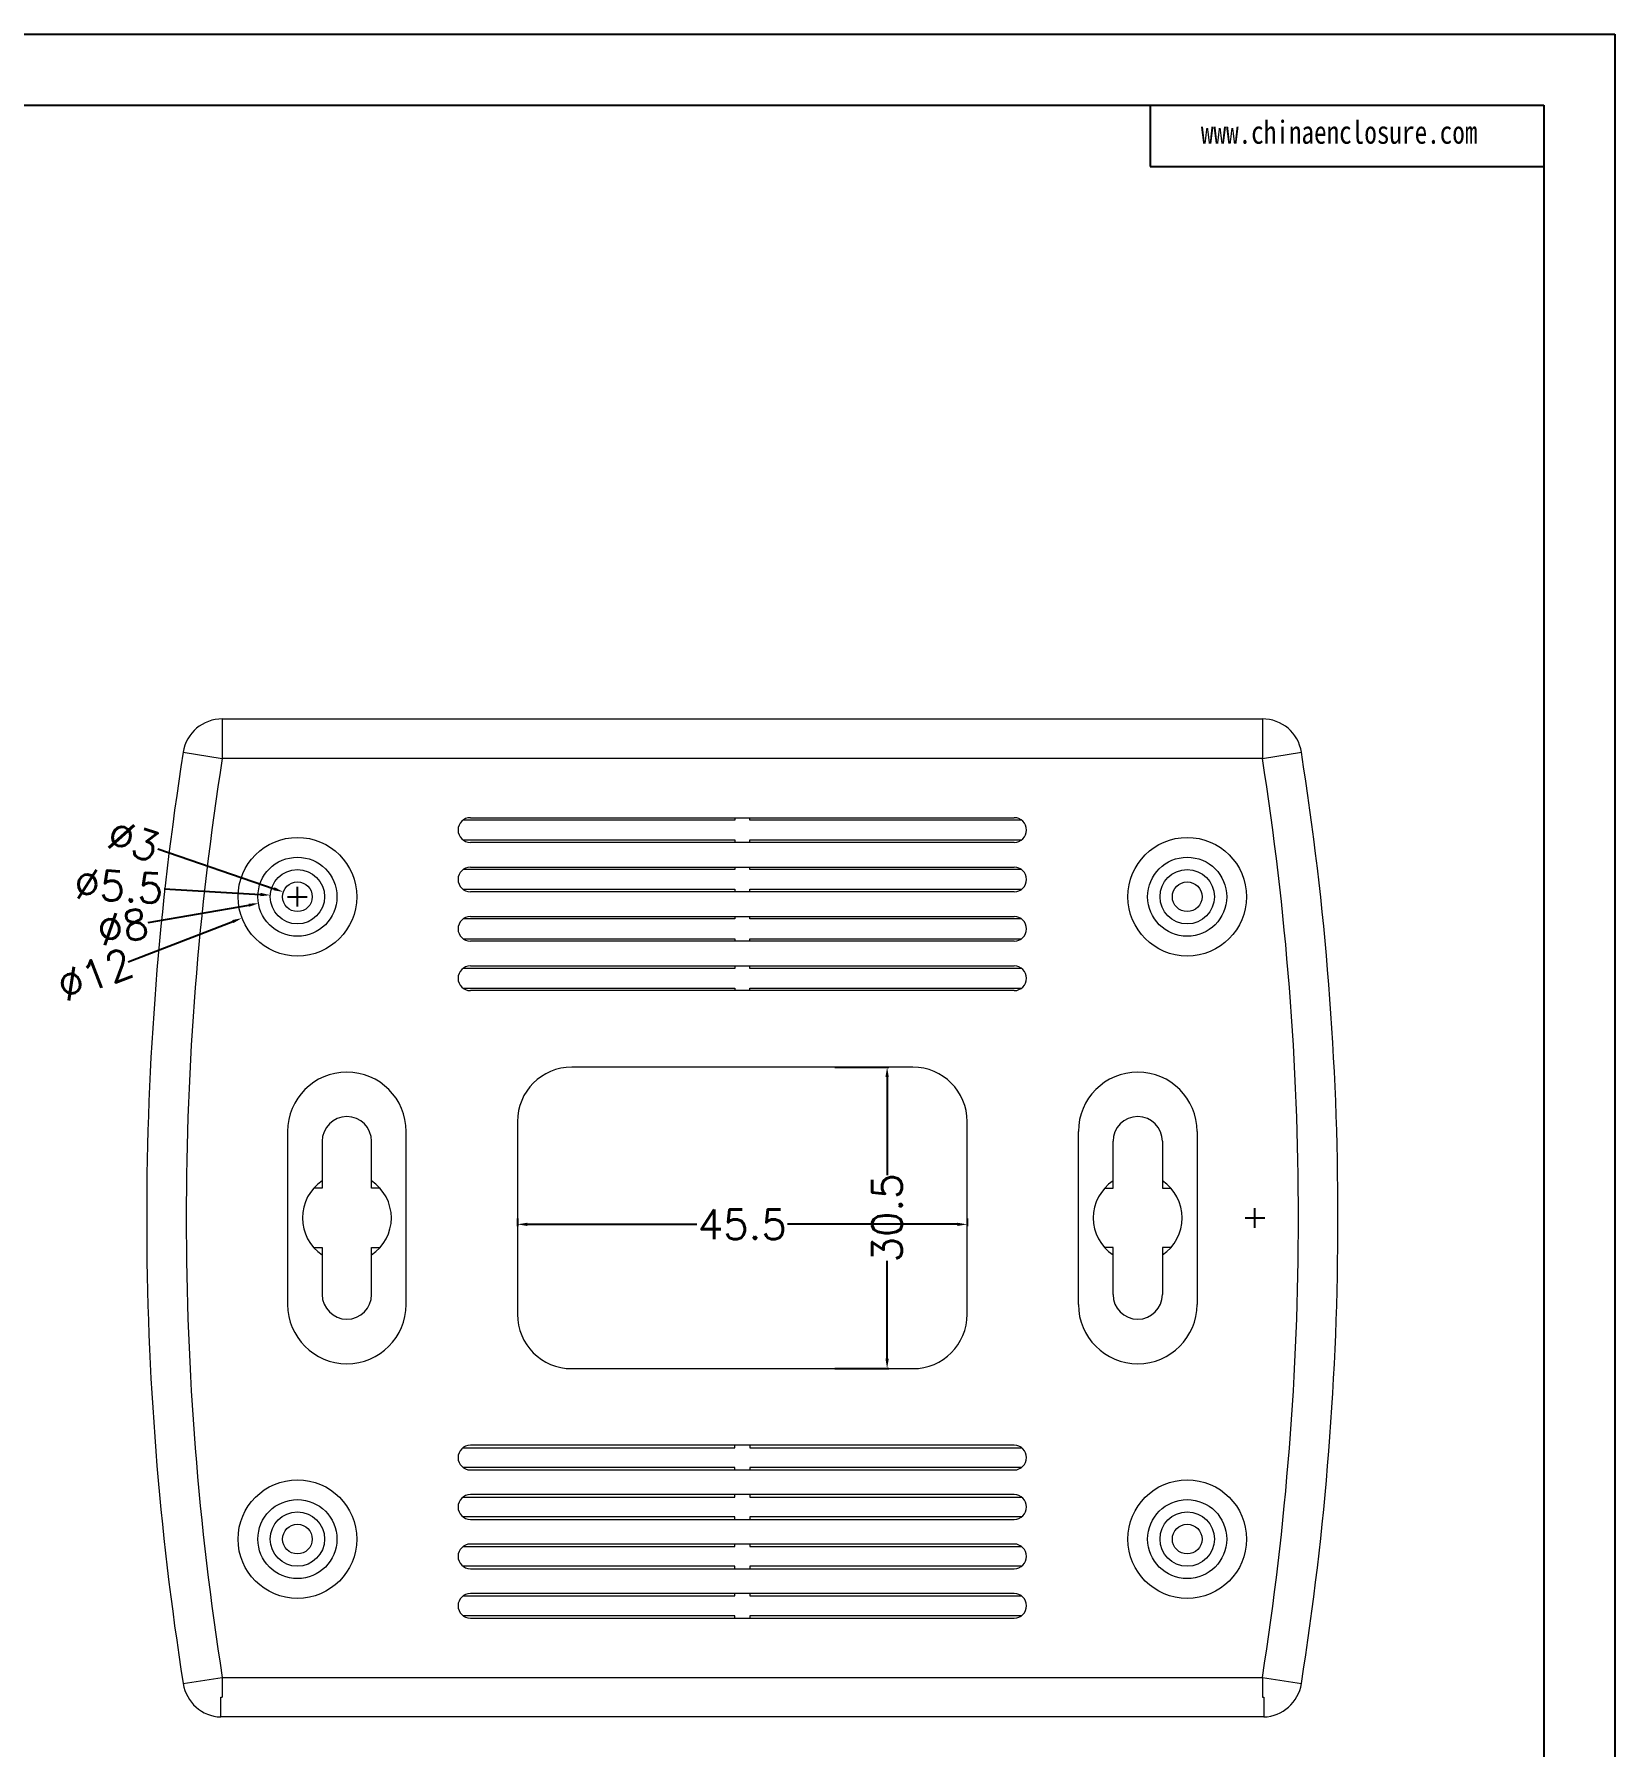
# Model space of a CAD drawing. Header units: inches. Extents: x 2543 to 3458, y 1126 to 1439.
# Drawn here: x 2809.3 to 2969.1, y 1253.4 to 1426.7 of the extents above; entities that cross this region are included whole.
import ezdxf

# ---------------------------------------------------------------- set-up
doc = ezdxf.new("R2010")
doc.units = ezdxf.units.IN
doc.header["$LTSCALE"] = 15
doc.layers.add('文字', color=81, linetype='Continuous')
doc.styles.get("Standard").update_dxf_attribs({"font": 'txt', "bigfont": 'gbcbig.shx'})
doc.styles.add('宋体', font='', dxfattribs={"width": 0.8, "height": 3.5})
doc.styles.get('宋体').set_extended_font_data('SimSun')
doc.dimstyles.new('3', dxfattribs={"dimtxt": 3, "dimasz": 1, "dimexe": 0.18, "dimexo": 0.0625, "dimgap": 0.09, "dimtad": 0, "dimdsep": 46, "dimtxsty": 'Standard', "dimcen": 1, "dimclrd": 3, "dimclre": 3, "dimadec": 0, "dimazin": 2, "dimtfac": 1, "dimtofl": 0, "dimtmove": 0, "dimatfit": 3, "dimfxl": 1, "dimtolj": 1, "dimtzin": 0, "dimarcsym": 0})

# ---------------------------------------------------------------- blocks, each defined once
blk = doc.blocks.new('*D276')
at = {"color": 3, "lineweight": -2}
for p, q in [((2628.86, 1320.21), (2629.86, 1320.17)), ((2931.73, 1306.93), (2933.73, 1306.93)), ((2932.73, 1305.93), (2932.73, 1307.93))]:
    blk.add_line(p, q, dxfattribs=at)
at = {"color": 3}
blk.add_solid([(2629.87, 1320.34), (2629.85, 1320), (2630.86, 1320.13)], dxfattribs=at)
at = {"layer": 'Defpoints', "color": 0}
for p in [(2630.86, 1320.13), (2932.73, 1306.93)]:
    blk.add_point(p, dxfattribs=at)
at = {"color": 0, "insert": (2620.53, 1320.58), "char_height": 3, "attachment_point": 5, "rotation": 357.4963}
blk.add_mtext('\\A1;R302.15', dxfattribs=at)
blk = doc.blocks.new('*D277')
at = {"color": 3, "lineweight": -2}
for p, q in [((2821.74, 1344.26), (2833.51, 1340.24)), ((2835.87, 1338.43), (2835.87, 1340.43)), ((2834.87, 1339.43), (2836.87, 1339.43))]:
    blk.add_line(p, q, dxfattribs=at)
at = {"color": 3}
blk.add_solid([(2833.56, 1340.39), (2833.45, 1340.08), (2834.45, 1339.91)], dxfattribs=at)
at = {"layer": 'Defpoints', "color": 0}
for p in [(2834.45, 1339.91), (2837.29, 1338.94)]:
    blk.add_point(p, dxfattribs=at)
at = {"color": 0, "insert": (2819.29, 1345.1), "char_height": 3, "attachment_point": 5, "rotation": 341.1335}
blk.add_mtext('\\A1;∅3', dxfattribs=at)
blk = doc.blocks.new('*D278')
at = {"color": 3, "lineweight": -2}
for p, q in [((2822.4, 1340.22), (2832.13, 1339.65)), ((2835.87, 1338.43), (2835.87, 1340.43)), ((2834.87, 1339.43), (2836.87, 1339.43))]:
    blk.add_line(p, q, dxfattribs=at)
at = {"color": 3}
blk.add_solid([(2832.14, 1339.82), (2832.12, 1339.48), (2833.13, 1339.59)], dxfattribs=at)
at = {"layer": 'Defpoints', "color": 0}
for p in [(2833.13, 1339.59), (2838.62, 1339.27)]:
    blk.add_point(p, dxfattribs=at)
at = {"color": 0, "insert": (2817.82, 1340.5), "char_height": 3, "attachment_point": 5, "rotation": 356.6148}
blk.add_mtext('\\A1;∅5.5', dxfattribs=at)
blk = doc.blocks.new('*D279')
at = {"color": 3, "lineweight": -2}
for p, q in [((2835.87, 1338.43), (2835.87, 1340.43)), ((2820.77, 1336.82), (2830.95, 1338.58)), ((2834.87, 1339.43), (2836.87, 1339.43))]:
    blk.add_line(p, q, dxfattribs=at)
at = {"color": 3}
blk.add_solid([(2830.92, 1338.74), (2830.97, 1338.41), (2831.93, 1338.75)], dxfattribs=at)
at = {"layer": 'Defpoints', "color": 0}
for p in [(2839.81, 1340.11), (2831.93, 1338.75)]:
    blk.add_point(p, dxfattribs=at)
at = {"color": 0, "insert": (2818.22, 1336.38), "char_height": 3, "attachment_point": 5, "rotation": 9.8065}
blk.add_mtext('\\A1;∅8', dxfattribs=at)
blk = doc.blocks.new('*D280')
at = {"color": 3, "lineweight": -2}
for p, q in [((2835.87, 1338.43), (2835.87, 1340.43)), ((2834.87, 1339.43), (2836.87, 1339.43)), ((2818.75, 1332.85), (2829.34, 1336.92))]:
    blk.add_line(p, q, dxfattribs=at)
at = {"color": 3}
blk.add_solid([(2829.28, 1337.07), (2829.4, 1336.76), (2830.27, 1337.27)], dxfattribs=at)
at = {"layer": 'Defpoints', "color": 0}
for p in [(2841.47, 1341.58), (2830.27, 1337.27)]:
    blk.add_point(p, dxfattribs=at)
at = {"color": 0, "insert": (2815.4, 1331.56), "char_height": 3, "attachment_point": 5, "rotation": 21.0282}
blk.add_mtext('\\A1;∅12', dxfattribs=at)
blk = doc.blocks.new('*D281')
at = {"color": 3, "lineweight": -2}
for p, q in [((2858.12, 1306.87), (2858.12, 1306.1)), ((2903.62, 1306.87), (2903.62, 1306.1)), ((2859.12, 1306.28), (2876.28, 1306.28)), ((2902.62, 1306.28), (2885.46, 1306.28))]:
    blk.add_line(p, q, dxfattribs=at)
at = {"color": 3}
for points in [[(2859.12, 1306.44), (2859.12, 1306.11), (2858.12, 1306.28)], [(2902.62, 1306.44), (2902.62, 1306.11), (2903.62, 1306.28)]]:
    blk.add_solid(points, dxfattribs=at)
at = {"layer": 'Defpoints', "color": 0}
for p in [(2858.12, 1306.93), (2903.62, 1306.93), (2903.62, 1306.28)]:
    blk.add_point(p, dxfattribs=at)
at = {"color": 0, "insert": (2880.87, 1306.28), "char_height": 3, "attachment_point": 5}
blk.add_mtext('\\A1;45.5', dxfattribs=at)
blk = doc.blocks.new('*D282')
at = {"color": 3, "lineweight": -2}
for p, q in [((2890.24, 1322.18), (2895.7, 1322.18)), ((2895.52, 1321.18), (2895.52, 1311.27)), ((2895.52, 1292.68), (2895.52, 1302.59)), ((2890.24, 1291.68), (2895.7, 1291.68))]:
    blk.add_line(p, q, dxfattribs=at)
at = {"color": 3}
for points in [[(2895.35, 1321.18), (2895.69, 1321.18), (2895.52, 1322.18)], [(2895.35, 1292.68), (2895.69, 1292.68), (2895.52, 1291.68)]]:
    blk.add_solid(points, dxfattribs=at)
at = {"layer": 'Defpoints', "color": 0}
for p in [(2890.18, 1322.18), (2890.18, 1291.68), (2895.52, 1291.68)]:
    blk.add_point(p, dxfattribs=at)
at = {"color": 0, "insert": (2895.52, 1306.93), "char_height": 3, "attachment_point": 5, "rotation": 90}
blk.add_mtext('\\A1;30.5', dxfattribs=at)

msp = doc.modelspace()

# ---------------------------------------------------------------- linework, layer by layer
for p, q in [((2543.358, 1426.7), (2969.119, 1426.7)), ((2969.119, 1426.7), (2969.119, 1125.657)), ((2554.375, 1419.533), (2961.952, 1419.533)), ((2922.131, 1419.533), (2922.131, 1413.311)), ((2961.952, 1419.533), (2961.952, 1132.824)), ((2922.131, 1413.311), (2961.952, 1413.311))]:
    msp.add_line(p, q)
at = {"color": 7, "linetype": 'Continuous', "lineweight": 15}
for p, q in [((2828.272, 1357.428), (2828.272, 1353.428)), ((2828.272, 1357.428), (2933.475, 1357.428)), ((2933.475, 1357.428), (2933.475, 1353.428)), ((2824.321, 1354.052), (2828.272, 1353.428)), ((2933.475, 1353.428), (2828.272, 1353.428)), ((2933.475, 1353.428), (2937.426, 1354.052)), ((2880.123, 1347.178), (2852.623, 1347.178)), ((2853.373, 1347.428), (2908.373, 1347.428)), ((2880.123, 1347.428), (2880.123, 1347.178)), ((2881.623, 1347.178), (2881.623, 1347.428)), ((2909.123, 1347.178), (2881.623, 1347.178)), ((2852.623, 1345.178), (2880.123, 1345.178)), ((2908.373, 1344.928), (2853.373, 1344.928)), ((2880.123, 1345.178), (2880.123, 1344.928)), ((2881.623, 1344.928), (2881.623, 1345.178)), ((2881.623, 1345.178), (2909.123, 1345.178)), ((2880.123, 1342.178), (2852.623, 1342.178)), ((2853.373, 1342.428), (2908.373, 1342.428)), ((2880.123, 1342.428), (2880.123, 1342.178)), ((2881.623, 1342.178), (2881.623, 1342.428)), ((2909.123, 1342.178), (2881.623, 1342.178)), ((2852.623, 1340.178), (2880.123, 1340.178)), ((2908.373, 1339.928), (2853.373, 1339.928)), ((2880.123, 1340.178), (2880.123, 1339.928)), ((2881.623, 1340.178), (2909.123, 1340.178)), ((2881.623, 1339.928), (2881.623, 1340.178)), ((2880.123, 1337.178), (2852.623, 1337.178)), ((2853.373, 1337.428), (2908.373, 1337.428)), ((2880.123, 1337.428), (2880.123, 1337.178)), ((2881.623, 1337.178), (2881.623, 1337.428)), ((2909.123, 1337.178), (2881.623, 1337.178)), ((2852.623, 1335.178), (2880.123, 1335.178)), ((2908.373, 1334.928), (2853.373, 1334.928)), ((2880.123, 1335.178), (2880.123, 1334.928)), ((2881.623, 1335.178), (2909.123, 1335.178)), ((2881.623, 1334.928), (2881.623, 1335.178)), ((2880.123, 1332.178), (2852.623, 1332.178)), ((2853.373, 1332.428), (2908.373, 1332.428)), ((2880.123, 1332.428), (2880.123, 1332.178)), ((2881.623, 1332.178), (2881.623, 1332.428)), ((2909.123, 1332.178), (2881.623, 1332.178)), ((2852.623, 1330.178), (2880.123, 1330.178)), ((2908.373, 1329.928), (2853.373, 1329.928)), ((2880.123, 1330.178), (2880.123, 1329.928)), ((2881.623, 1329.928), (2881.623, 1330.178)), ((2881.623, 1330.178), (2909.123, 1330.178)), ((2898.123, 1322.178), (2863.623, 1322.178)), ((2834.873, 1315.678), (2834.873, 1298.178)), ((2846.873, 1298.178), (2846.873, 1315.678)), ((2858.123, 1316.678), (2858.123, 1297.178)), ((2903.623, 1297.178), (2903.623, 1316.678)), ((2914.873, 1298.178), (2914.873, 1315.678)), ((2926.873, 1315.678), (2926.873, 1298.178)), ((2838.373, 1314.678), (2838.373, 1310.669)), ((2843.373, 1310.669), (2843.373, 1314.678)), ((2918.373, 1310.669), (2918.373, 1314.678)), ((2923.373, 1314.678), (2923.373, 1310.669)), ((2838.373, 1310.669), (2838.373, 1309.928)), ((2843.373, 1309.928), (2843.373, 1310.669)), ((2918.373, 1309.928), (2918.373, 1310.669)), ((2923.373, 1310.669), (2923.373, 1309.928)), ((2838.373, 1309.928), (2837.519, 1309.928)), ((2844.227, 1309.928), (2843.373, 1309.928)), ((2917.519, 1309.928), (2918.373, 1309.928)), ((2923.373, 1309.928), (2924.227, 1309.928)), ((2837.519, 1303.928), (2838.373, 1303.928)), ((2838.373, 1303.928), (2838.373, 1303.186)), ((2838.373, 1303.186), (2838.373, 1299.178)), ((2843.373, 1303.186), (2843.373, 1303.928)), ((2843.373, 1303.928), (2844.227, 1303.928)), ((2843.373, 1299.178), (2843.373, 1303.186)), ((2918.373, 1303.928), (2917.519, 1303.928)), ((2918.373, 1303.186), (2918.373, 1303.928)), ((2918.373, 1299.178), (2918.373, 1303.186)), ((2923.373, 1303.928), (2923.373, 1303.186)), ((2924.227, 1303.928), (2923.373, 1303.928)), ((2923.373, 1303.186), (2923.373, 1299.178)), ((2863.623, 1291.678), (2898.123, 1291.678)), ((2852.623, 1283.678), (2880.123, 1283.678)), ((2908.373, 1283.928), (2853.373, 1283.928)), ((2880.123, 1283.678), (2880.123, 1283.928)), ((2881.623, 1283.928), (2881.623, 1283.678)), ((2881.623, 1283.678), (2909.123, 1283.678)), ((2880.123, 1281.678), (2852.623, 1281.678)), ((2853.373, 1281.428), (2908.373, 1281.428)), ((2880.123, 1281.428), (2880.123, 1281.678)), ((2881.623, 1281.678), (2881.623, 1281.428)), ((2909.123, 1281.678), (2881.623, 1281.678)), ((2908.373, 1278.928), (2853.373, 1278.928)), ((2880.123, 1278.678), (2880.123, 1278.928)), ((2881.623, 1278.928), (2881.623, 1278.678)), ((2852.623, 1278.678), (2880.123, 1278.678)), ((2881.623, 1278.678), (2909.123, 1278.678)), ((2880.123, 1276.678), (2852.623, 1276.678)), ((2853.373, 1276.428), (2908.373, 1276.428)), ((2880.123, 1276.428), (2880.123, 1276.678)), ((2909.123, 1276.678), (2881.623, 1276.678)), ((2881.623, 1276.678), (2881.623, 1276.428)), ((2852.623, 1273.678), (2880.123, 1273.678)), ((2908.373, 1273.928), (2853.373, 1273.928)), ((2880.123, 1273.678), (2880.123, 1273.928)), ((2881.623, 1273.928), (2881.623, 1273.678)), ((2881.623, 1273.678), (2909.123, 1273.678)), ((2880.123, 1271.678), (2852.623, 1271.678)), ((2853.373, 1271.428), (2908.373, 1271.428)), ((2880.123, 1271.428), (2880.123, 1271.678)), ((2909.123, 1271.678), (2881.623, 1271.678)), ((2881.623, 1271.678), (2881.623, 1271.428)), ((2852.623, 1268.678), (2880.123, 1268.678)), ((2908.373, 1268.928), (2853.373, 1268.928)), ((2880.123, 1268.678), (2880.123, 1268.928)), ((2881.623, 1268.928), (2881.623, 1268.678)), ((2881.623, 1268.678), (2909.123, 1268.678)), ((2880.123, 1266.678), (2852.623, 1266.678)), ((2853.373, 1266.428), (2908.373, 1266.428)), ((2880.123, 1266.428), (2880.123, 1266.678)), ((2881.623, 1266.678), (2881.623, 1266.428)), ((2909.123, 1266.678), (2881.623, 1266.678)), ((2824.321, 1259.804), (2828.272, 1260.428)), ((2828.272, 1260.428), (2933.475, 1260.428)), ((2828.272, 1260.428), (2828.272, 1258.428)), ((2933.475, 1260.428), (2933.475, 1258.428)), ((2933.475, 1260.428), (2937.426, 1259.804)), ((2828.123, 1256.428), (2828.123, 1258.428)), ((2828.123, 1258.428), (2828.272, 1258.428)), ((2933.475, 1258.428), (2933.623, 1258.428)), ((2933.623, 1258.428), (2933.623, 1256.428)), ((2933.623, 1256.428), (2828.123, 1256.428))]:
    msp.add_line(p, q, dxfattribs=at)
for centre, radius in [((2835.873, 1339.428), 6), ((2925.873, 1339.428), 6), ((2835.873, 1339.428), 4), ((2925.873, 1339.428), 4), ((2835.873, 1339.428), 2.75), ((2925.873, 1339.428), 2.75), ((2835.873, 1339.428), 1.5), ((2925.873, 1339.428), 1.5), ((2835.873, 1274.428), 6), ((2925.873, 1274.428), 6), ((2835.873, 1274.428), 4), ((2835.873, 1274.428), 2.75), ((2925.873, 1274.428), 4), ((2925.873, 1274.428), 2.75), ((2835.873, 1274.428), 1.5), ((2925.873, 1274.428), 1.5)]:
    msp.add_circle(centre, radius, dxfattribs=at)
for centre, radius, start, end in [((2828.272, 1353.428), 4, 90, 171.02755), ((2933.475, 1353.428), 4, 8.97245, 90), ((3122.778, 1306.928), 302.154, 171.02755, 188.97245), ((3122.778, 1306.928), 298.154, 171.02755, 188.97245), ((2638.969, 1306.928), 298.154, 351.02755, 8.97245), ((2638.969, 1306.928), 302.154, 351.02755, 8.97245), ((2853.373, 1346.178), 1.25, 90, 270), ((2908.373, 1346.178), 1.25, 270, 90), ((2853.373, 1341.178), 1.25, 90, 270), ((2908.373, 1341.178), 1.25, 270, 90), ((2853.373, 1336.178), 1.25, 90, 270), ((2908.373, 1336.178), 1.25, 270, 90), ((2853.373, 1331.178), 1.25, 90, 270), ((2908.373, 1331.178), 1.25, 270, 90), ((2863.623, 1316.678), 5.5, 90, 180), ((2898.123, 1316.678), 5.5, 0, 90), ((2840.873, 1315.678), 6, 0, 180), ((2920.873, 1315.678), 6, 0, 180), ((2840.873, 1314.678), 2.5, 0, 180), ((2920.873, 1314.678), 2.5, 0, 180), ((2840.873, 1306.928), 4.5, 123.74899, 236.25101), ((2840.873, 1306.928), 4.5, 303.74899, 56.25101), ((2920.873, 1306.928), 4.5, 123.74899, 236.25101), ((2920.873, 1306.928), 4.5, 303.74899, 56.25101), ((2840.873, 1298.178), 6, 180, 0), ((2840.873, 1299.178), 2.5, 180, 0), ((2920.873, 1298.178), 6, 180, 0), ((2920.873, 1299.178), 2.5, 180, 0), ((2863.623, 1297.178), 5.5, 180, 270), ((2898.123, 1297.178), 5.5, 270, 0), ((2853.373, 1282.678), 1.25, 90, 270), ((2908.373, 1282.678), 1.25, 270, 90), ((2853.373, 1277.678), 1.25, 90, 270), ((2908.373, 1277.678), 1.25, 270, 90), ((2853.373, 1272.678), 1.25, 90, 270), ((2908.373, 1272.678), 1.25, 270, 90), ((2853.373, 1267.678), 1.25, 90, 270), ((2908.373, 1267.678), 1.25, 270, 90), ((2828.272, 1260.428), 4, 188.97245, 267.87414), ((2933.475, 1260.428), 4, 272.12586, 351.02755)]:
    msp.add_arc(centre, radius, start, end, dxfattribs=at)

# ---------------------------------------------------------------- texts
at = {"layer": '文字', "color": 0, "insert": (2927.261, 1417.957), "char_height": 2.33614, "width": 41.04378, "attachment_point": 1, "style": '宋体'}
msp.add_mtext('www.chinaenclosure.com', dxfattribs=at)

# ---------------------------------------------------------------- dimensions: what is measured, and where the dimension line sits
for p1, p2, picture, middle in [((2837.293, 1338.943), (2834.454, 1339.913), '*D277', (2819.286, 1345.096)), ((2841.474, 1341.581), (2830.273, 1337.275), '*D280', (2815.403, 1331.558)), ((2838.618, 1339.265), (2833.128, 1339.59), '*D278', (2817.818, 1340.496)), ((2839.815, 1340.109), (2831.932, 1338.746), '*D279', (2818.215, 1336.376))]:
    dim = msp.add_diameter_dim_2p(p1=p1, p2=p2, dimstyle='3')
    dim.commit()
    dim.dimension.update_dxf_attribs({"geometry": picture, "text_midpoint": middle, "dimtype": 163})
dim = msp.add_radius_dim(center=(2932.726, 1306.928), mpoint=(2630.86, 1320.127), dimstyle='3')
dim.commit()
dim.dimension.update_dxf_attribs({"geometry": '*D276', "text_midpoint": (2620.53, 1320.578)})
dim = msp.add_linear_dim(base=(2895.521, 1291.678), p1=(2890.176, 1322.178), p2=(2890.176, 1291.678), angle=90, dimstyle='3')
dim.commit()
dim.dimension.update_dxf_attribs({"geometry": '*D282', "text_midpoint": (2895.521, 1306.928)})
dim = msp.add_linear_dim(base=(2903.623, 1306.276), p1=(2858.123, 1306.928), p2=(2903.623, 1306.928), dimstyle='3')
dim.commit()
dim.dimension.update_dxf_attribs({"geometry": '*D281', "text_midpoint": (2880.873, 1306.276)})

doc.saveas('drawing.dxf')
